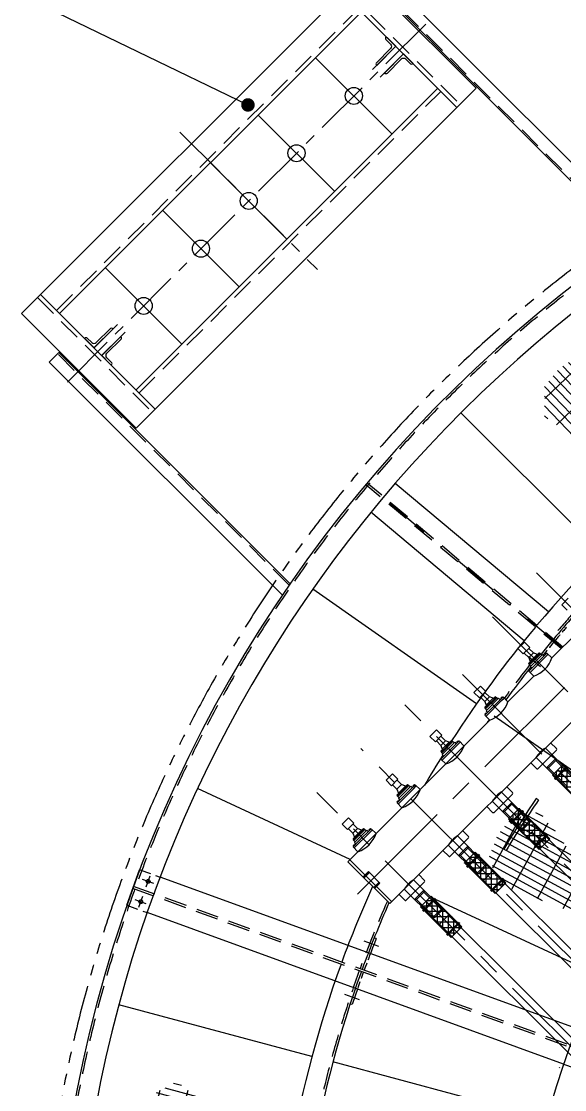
# Model space of a CAD drawing. Extents: x 0 to 39171, y 29931 to 57651.
# Drawn here: x 6319 to 8330, y 45501 to 49458 of the extents above; entities that cross this region are included whole.
import ezdxf

# ---------------------------------------------------------------- set-up
doc = ezdxf.new("R2010")
doc.units = 0
doc.header["$LTSCALE"] = 333.3
doc.header["$MEASUREMENT"] = 0
doc.header["$PDSIZE"] = 5
for name, pattern in [('CENTER', [2, 1.25, -0.25, 0.25, -0.25]), ('DASHDOT', [1, 0.5, -0.25, 0, -0.25]), ('HIDDEN', [0.375, 0.25, -0.125]), ('LINEA-LINEETTA', [2, 1.25, -0.25, 0.25, -0.25]), ('NASCOSTA', [0.375, 0.25, -0.125]), ('PHANTOM', [2.5, 1.25, -0.25, 0.25, -0.25, 0.25, -0.25])]:
    doc.linetypes.add(name, pattern=pattern)
doc.layers.get('0').update_dxf_attribs({"linetype": 'CONTINUOUS'})
doc.layers.get('DEFPOINTS').update_dxf_attribs({"linetype": 'CONTINUOUS'})
for name, color, linetype in [('20', 3, 'CONTINUOUS'), ('30', 2, 'CONTINUOUS'), ('50', 6, 'CONTINUOUS'), ('55', 6, 'CONTINUOUS'), ('60', 4, 'CONTINUOUS'), ('70', 7, 'DASHDOT'), ('LINEE025R', 1, 'CONTINUOUS'), ('QUOTE', 1, 'CONTINUOUS')]:
    doc.layers.add(name, color=color, linetype=linetype)

# ---------------------------------------------------------------- blocks, each defined once
blk = doc.blocks.new('*X15')
at = {"color": 0}
for p, q in [((1257.2, 537.5), (1318.7, 537.5)), ((1270.3, 550), (1285.4, 550)), ((1300, 404.2), (1300, 544.5)), ((1244.1, 525), (1343.8, 525)), ((1250, 422), (1250, 530.6)), ((1350, 411.7), (1350, 522.7)), ((1370.6, 525), (1402.2, 525)), ((1400, 418), (1400, 527)), ((1232.3, 500), (1430.1, 500)), ((1234.8, 512.5), (1416.2, 512.5)), ((1228.9, 475), (1427.5, 475)), ((1229.8, 487.5), (1431.2, 487.5)), ((1230.6, 462.5), (1425.6, 462.5)), ((1232.2, 450), (1430.1, 450)), ((1233.7, 437.5), (1431.5, 437.5)), ((1246.8, 425), (1414.5, 425)), ((1259.9, 412.5), (1359.2, 412.5)), ((1273, 400), (1281.3, 400))]:
    blk.add_line(p, q, dxfattribs=at)
blk = doc.blocks.new('A$C34546F79')
at = {"layer": 'QUOTE'}
h = blk.add_hatch(dxfattribs=at)
h.set_pattern_fill('ANSI37', color=256, scale=160, angle=45, style=0)
h.set_pattern_definition([(90, (-32140.94, -61899.589), (-20, 2e-11), []), (180, (-32140.94, -61899.589), (-2e-11, -20), [])])
h.paths.add_polyline_path([(39.6, 152.7), (0, 113.1), (113.1, 0), (152.7, 39.6)])
at = {"layer": 'QUOTE', "color": 7}
for p, q in [((39.6, 152.7), (0, 113.1)), ((152.7, 39.6), (39.6, 152.7)), ((0, 113.1), (113.1, 0)), ((113.1, 0), (152.7, 39.6))]:
    blk.add_line(p, q, dxfattribs=at)
at = {"layer": 'QUOTE'}
for p, q in [((150.6, 37.5), (37.5, 150.6)), ((2.1, 115.3), (115.3, 2.1))]:
    blk.add_line(p, q, dxfattribs=at)
at = {"layer": 'QUOTE', "color": 7, "const_width": 8}
for points in [[(8.1, 97), (55.7, 144.7)], [(97, 8.1), (144.7, 55.7)]]:
    blk.add_lwpolyline(points, dxfattribs=at)
blk = doc.blocks.new('64F1')
at = {"color": 7, "linetype": 'LINEA-LINEETTA'}
for p, q in [((-28592.1, 41676.8), (-29009.3, 43558.6)), ((-28297.6, 43083.9), (-29239.4, 42875.1)), ((-28154.8, 42880), (-29189.6, 42650.6)), ((-28012, 42676.1), (-29139.8, 42426)), ((-28611.1, 42518.5), (-28621.6, 42565.6)), ((-28611.1, 42518.5), (-28621.6, 42565.6)), ((-28607.3, 42524.5), (-28615.6, 42561.8)), ((-28607.3, 42524.5), (-28615.6, 42561.8)), ((-27869.2, 42472.1), (-29090, 42201.5)), ((-28561.3, 42293.9), (-28571.8, 42341.1)), ((-28561.3, 42293.9), (-28571.8, 42341.1)), ((-28557.5, 42299.9), (-28565.8, 42337.3)), ((-28557.5, 42299.9), (-28565.8, 42337.3)), ((-27726.4, 42268.2), (-29040.3, 41976.9)), ((-28511.6, 42069.4), (-28522, 42116.5)), ((-28511.6, 42069.4), (-28522, 42116.5)), ((-28507.8, 42075.4), (-28516.1, 42112.7)), ((-28507.8, 42075.4), (-28516.1, 42112.7)), ((-27583.6, 42064.3), (-28990.5, 41752.4)), ((-28461.8, 41844.8), (-28472.2, 41892)), ((-28461.8, 41844.8), (-28472.2, 41892)), ((-28458, 41850.8), (-28466.3, 41888.2)), ((-28458, 41850.8), (-28466.3, 41888.2))]:
    blk.add_line(p, q, dxfattribs=at)
at = {"color": 7}
for p, q in [((-28813.1, 43179.6), (-28498.1, 41759.1)), ((-28972.3, 42885.7), (-28943.1, 42753.9)), ((-28922.5, 42661.1), (-28893.3, 42529.3)), ((-28680.4, 42581), (-28650.9, 42587.5)), ((-28680.4, 42581), (-28650.9, 42587.5)), ((-28528.8, 42586.2), (-28674.5, 42553.9)), ((-28646.3, 42584.6), (-28625.5, 42490.9)), ((-28646.3, 42584.6), (-28625.5, 42490.9)), ((-28522.9, 42582.4), (-28615.6, 42561.8)), ((-28518.4, 42539.1), (-28664.1, 42506.7)), ((-28621.6, 42565.6), (-28615.6, 42561.8)), ((-28621.6, 42565.6), (-28615.6, 42561.8)), ((-28514.6, 42545), (-28607.3, 42524.5)), ((-28607.3, 42524.5), (-28611.1, 42518.5)), ((-28607.3, 42524.5), (-28611.1, 42518.5)), ((-28657.9, 42479.7), (-28628.5, 42486.2)), ((-28657.9, 42479.7), (-28628.5, 42486.2)), ((-28444.9, 42369.1), (-27897.4, 42490.4)), ((-28872.8, 42436.6), (-28843.5, 42304.8)), ((-28434.4, 42322.2), (-27887, 42443.6)), ((-28630.6, 42356.5), (-28601.2, 42363)), ((-28630.6, 42356.5), (-28601.2, 42363)), ((-28479.1, 42361.7), (-28624.8, 42329.4)), ((-28596.5, 42360), (-28575.7, 42266.4)), ((-28596.5, 42360), (-28575.7, 42266.4)), ((-28571.8, 42341.1), (-28565.8, 42337.3)), ((-28571.8, 42341.1), (-28565.8, 42337.3)), ((-28473.1, 42357.9), (-28565.8, 42337.3)), ((-28479.1, 42361.7), (-28473.1, 42357.9)), ((-28468.6, 42314.5), (-28479.1, 42361.7)), ((-28464.8, 42320.5), (-28473.1, 42357.9)), ((-28444.9, 42369.1), (-28434.4, 42322.2)), ((-28823, 42212), (-28843.5, 42304.8)), ((-28468.6, 42314.5), (-28614.3, 42282.2)), ((-28557.5, 42299.9), (-28561.3, 42293.9)), ((-28557.5, 42299.9), (-28561.3, 42293.9)), ((-28464.8, 42320.5), (-28557.5, 42299.9)), ((-28464.8, 42320.5), (-28468.6, 42314.5)), ((-28608.1, 42255.2), (-28578.7, 42261.7)), ((-28608.1, 42255.2), (-28578.7, 42261.7)), ((-28395.1, 42144.5), (-27754.6, 42286.5)), ((-28384.6, 42097.7), (-27744.3, 42239.7)), ((-28823, 42212), (-28712, 41711.7)), ((-28395.1, 42144.5), (-28384.6, 42097.7)), ((-28580.8, 42131.9), (-28551.4, 42138.4)), ((-28580.8, 42131.9), (-28551.4, 42138.4)), ((-28429.3, 42137.1), (-28575, 42104.8)), ((-28546.7, 42135.5), (-28525.9, 42041.8)), ((-28546.7, 42135.5), (-28525.9, 42041.8)), ((-28522, 42116.5), (-28516.1, 42112.7)), ((-28522, 42116.5), (-28516.1, 42112.7)), ((-28423.3, 42133.3), (-28516.1, 42112.7)), ((-28429.3, 42137.1), (-28423.3, 42133.3)), ((-28418.8, 42090), (-28429.3, 42137.1)), ((-28415, 42095.9), (-28423.3, 42133.3)), ((-28418.8, 42090), (-28564.5, 42057.7)), ((-28507.8, 42075.4), (-28511.6, 42069.4)), ((-28507.8, 42075.4), (-28511.6, 42069.4)), ((-28415, 42095.9), (-28507.8, 42075.4)), ((-28415, 42095.9), (-28418.8, 42090)), ((-28345.4, 41920), (-27611.9, 42082.6)), ((-28558.3, 42030.6), (-28528.9, 42037.1)), ((-28558.3, 42030.6), (-28528.9, 42037.1)), ((-28334.8, 41873.1), (-27601.5, 42035.7)), ((-28531, 41907.4), (-28501.6, 41913.9)), ((-28531, 41907.4), (-28501.6, 41913.9)), ((-28379.5, 41912.6), (-28525.2, 41880.3)), ((-28496.9, 41910.9), (-28476.2, 41817.3)), ((-28496.9, 41910.9), (-28476.2, 41817.3)), ((-28373.5, 41908.8), (-28466.3, 41888.2)), ((-28379.5, 41912.6), (-28373.5, 41908.8)), ((-28369, 41865.4), (-28379.5, 41912.6)), ((-28365.2, 41871.4), (-28373.5, 41908.8)), ((-28345.4, 41920), (-28334.8, 41873.1)), ((-28369, 41865.4), (-28514.7, 41833.1)), ((-28472.2, 41892), (-28466.3, 41888.2)), ((-28472.2, 41892), (-28466.3, 41888.2)), ((-28365.2, 41871.4), (-28458, 41850.8)), ((-28365.2, 41871.4), (-28369, 41865.4)), ((-28723.4, 41762.9), (-28744, 41855.7)), ((-28458, 41850.8), (-28461.8, 41844.8)), ((-28458, 41850.8), (-28461.8, 41844.8)), ((-28508.6, 41806.1), (-28479.1, 41812.6)), ((-28508.6, 41806.1), (-28479.1, 41812.6)), ((-28714.2, 41721.4), (-28500.3, 41768.9)), ((-28712, 41711.7), (-28498.1, 41759.1))]:
    blk.add_line(p, q, dxfattribs=at)
at = {"color": 7, "linetype": 'Continuous'}
for p, q in [((-29097.2, 42924), (-29089.9, 42890.9)), ((-29089.9, 42890.9), (-29062.3, 42897)), ((-28969, 42739.3), (-28970.2, 42744.8)), ((-28969.1, 42746), (-28969.9, 42745.8)), ((-28968.7, 42744.2), (-28969.5, 42744)), ((-28969.1, 42746), (-28967.8, 42746.3)), ((-28968.7, 42744.2), (-28967.4, 42744.5)), ((-28967.9, 42740.5), (-28968.7, 42740.4)), ((-28967.5, 42738.7), (-28968.3, 42738.5)), ((-28968.2, 42748.3), (-28943.4, 42753.8)), ((-28954.3, 42685.7), (-28968.2, 42748.3)), ((-28967.9, 42740.5), (-28966.5, 42740.8)), ((-28967.8, 42746.3), (-28966.1, 42739)), ((-28967.5, 42738.7), (-28966.1, 42739)), ((-28959.5, 42736.6), (-28962.3, 42749.6)), ((-28941.8, 42656.9), (-28959.5, 42736.6)), ((-29047.4, 42699.5), (-29019.8, 42705.6)), ((-29047.4, 42699.5), (-29040.1, 42666.3)), ((-29012.5, 42672.5), (-29019.8, 42705.6)), ((-29018.8, 42700.9), (-28995.9, 42706)), ((-28983.6, 42714.9), (-28995.9, 42706)), ((-28990.7, 42682.2), (-28995.9, 42706)), ((-28982.8, 42717.8), (-28984, 42723.3)), ((-28982.8, 42724.5), (-28983.7, 42724.4)), ((-28979.5, 42715.8), (-28983.6, 42714.9)), ((-28975.7, 42679.3), (-28983.6, 42714.9)), ((-28982.4, 42722.7), (-28983.3, 42722.5)), ((-28982.8, 42724.5), (-28981.5, 42724.8)), ((-28982.4, 42722.7), (-28981.1, 42723)), ((-28981.6, 42719.1), (-28982.4, 42718.9)), ((-28981.2, 42717.2), (-28982, 42717.1)), ((-28981.9, 42726.3), (-28972, 42728.5)), ((-28969.3, 42669.7), (-28981.9, 42726.3)), ((-28981.6, 42719.1), (-28980.3, 42719.4)), ((-28981.5, 42724.8), (-28979.9, 42717.5)), ((-28981.2, 42717.2), (-28979.9, 42717.5)), ((-28965.8, 42670.5), (-28978.4, 42727.1)), ((-28972.8, 42732), (-28965, 42733.7)), ((-28958.7, 42668.4), (-28972.8, 42732)), ((-29040.1, 42666.3), (-29012.5, 42672.5)), ((-29013.5, 42677.2), (-28990.7, 42682.2)), ((-28990.7, 42682.2), (-28975.7, 42679.3)), ((-28971.6, 42680.2), (-28975.7, 42679.3)), ((-28973.7, 42677), (-28972.5, 42671.5)), ((-28972.6, 42678.2), (-28973.4, 42678)), ((-28972.2, 42676.4), (-28973, 42676.2)), ((-28972.6, 42678.2), (-28971.3, 42678.5)), ((-28972.2, 42676.4), (-28970.8, 42676.7)), ((-28971.4, 42672.7), (-28972.2, 42672.5)), ((-28970.9, 42670.9), (-28971.8, 42670.7)), ((-28971.4, 42672.7), (-28970, 42673)), ((-28969.6, 42671.2), (-28971.3, 42678.5)), ((-28970.9, 42670.9), (-28969.6, 42671.2)), ((-28969.3, 42669.7), (-28959.4, 42671.9)), ((-28958.7, 42668.4), (-28950.9, 42670.2)), ((-28947.6, 42655.6), (-28954.3, 42685.7)), ((-28952.2, 42663.3), (-28951, 42657.9)), ((-28951, 42664.5), (-28951.8, 42664.4)), ((-28950.6, 42662.7), (-28951.4, 42662.5)), ((-28951, 42664.5), (-28949.7, 42664.8)), ((-28950.6, 42662.7), (-28949.3, 42663)), ((-28949.8, 42659.1), (-28950.6, 42658.9)), ((-28949.4, 42657.2), (-28950.2, 42657.1)), ((-28949.8, 42659.1), (-28948.5, 42659.4)), ((-28948.1, 42657.5), (-28949.7, 42664.8)), ((-28949.4, 42657.2), (-28948.1, 42657.5)), ((-28947.6, 42655.6), (-28922.5, 42661.1)), ((-28933, 42493.3), (-28934.2, 42498.8)), ((-28933.1, 42500), (-28933.9, 42499.8)), ((-28932.7, 42498.2), (-28933.5, 42498)), ((-28933.1, 42500), (-28931.7, 42500.3)), ((-28932.7, 42498.2), (-28931.3, 42498.5)), ((-28932.1, 42501.8), (-28922.2, 42504)), ((-28919.5, 42445.1), (-28932.1, 42501.8)), ((-28931.7, 42500.3), (-28930.1, 42493)), ((-28916.1, 42445.9), (-28928.6, 42502.6)), ((-28923, 42507.4), (-28915.2, 42509.1)), ((-28908.9, 42443.9), (-28923, 42507.4)), ((-28919.2, 42514.8), (-28920.5, 42520.3)), ((-28919.3, 42521.5), (-28920.1, 42521.3)), ((-28918.9, 42519.7), (-28919.7, 42519.5)), ((-28919.3, 42521.5), (-28918, 42521.8)), ((-28918.9, 42519.7), (-28917.6, 42519.9)), ((-28918.1, 42516), (-28918.9, 42515.8)), ((-28917.7, 42514.2), (-28918.5, 42514)), ((-28918.4, 42523.8), (-28893.6, 42529.3)), ((-28904.5, 42461.1), (-28918.4, 42523.8)), ((-28918.1, 42516), (-28916.8, 42516.3)), ((-28918, 42521.8), (-28916.4, 42514.5)), ((-28917.7, 42514.2), (-28916.4, 42514.5)), ((-28909.7, 42512.1), (-28912.6, 42525.1)), ((-28892, 42432.3), (-28909.7, 42512.1)), ((-28997.7, 42474.9), (-28970, 42481)), ((-28997.7, 42474.9), (-28990.3, 42441.8)), ((-28962.7, 42447.9), (-28970, 42481)), ((-28969, 42476.3), (-28946.1, 42481.4)), ((-28963.7, 42452.6), (-28940.9, 42457.7)), ((-28933.8, 42490.4), (-28946.1, 42481.4)), ((-28940.9, 42457.7), (-28946.1, 42481.4)), ((-28940.9, 42457.7), (-28925.9, 42454.8)), ((-28929.7, 42491.3), (-28933.8, 42490.4)), ((-28925.9, 42454.8), (-28933.8, 42490.4)), ((-28931.8, 42494.5), (-28932.7, 42494.3)), ((-28931.4, 42492.7), (-28932.3, 42492.5)), ((-28931.8, 42494.5), (-28930.5, 42494.8)), ((-28931.4, 42492.7), (-28930.1, 42493)), ((-28897.9, 42431), (-28904.5, 42461.1)), ((-28990.3, 42441.8), (-28962.7, 42447.9)), ((-28921.9, 42455.7), (-28925.9, 42454.8)), ((-28924, 42452.4), (-28922.7, 42447)), ((-28922.8, 42453.7), (-28923.6, 42453.5)), ((-28922.4, 42451.8), (-28923.2, 42451.6)), ((-28922.8, 42453.7), (-28921.5, 42453.9)), ((-28922.4, 42451.8), (-28921.1, 42452.1)), ((-28921.6, 42448.2), (-28922.4, 42448)), ((-28921.2, 42446.3), (-28922, 42446.2)), ((-28921.6, 42448.2), (-28920.3, 42448.5)), ((-28919.9, 42446.6), (-28921.5, 42453.9)), ((-28921.2, 42446.3), (-28919.9, 42446.6)), ((-28919.5, 42445.1), (-28909.6, 42447.3)), ((-28908.9, 42443.9), (-28901.1, 42445.6)), ((-28902.4, 42438.8), (-28901.2, 42433.3)), ((-28901.2, 42440), (-28902.1, 42439.8)), ((-28900.8, 42438.2), (-28901.6, 42438)), ((-28901.2, 42440), (-28899.9, 42440.3)), ((-28900.8, 42438.2), (-28899.5, 42438.5)), ((-28900, 42434.5), (-28900.8, 42434.3)), ((-28899.6, 42432.7), (-28900.4, 42432.5)), ((-28900, 42434.5), (-28898.7, 42434.8)), ((-28898.3, 42433), (-28899.9, 42440.3)), ((-28899.6, 42432.7), (-28898.3, 42433)), ((-28897.9, 42431), (-28872.8, 42436.6)), ((-28868.6, 42299.2), (-28843.8, 42304.7)), ((-28868.6, 42299.2), (-28843.8, 42304.7)), ((-28854.8, 42236.6), (-28868.6, 42299.2)), ((-28854.8, 42236.6), (-28868.6, 42299.2)), ((-28859.9, 42287.6), (-28862.8, 42300.5)), ((-28859.9, 42287.6), (-28862.8, 42300.5)), ((-28884, 42265.8), (-28896.4, 42256.9)), ((-28884, 42265.8), (-28896.4, 42256.9)), ((-28883.2, 42268.8), (-28884.4, 42274.2)), ((-28883.2, 42268.8), (-28884.4, 42274.2)), ((-28883.3, 42275.4), (-28884.1, 42275.3)), ((-28883.3, 42275.4), (-28884.1, 42275.3)), ((-28880, 42266.7), (-28884, 42265.8)), ((-28880, 42266.7), (-28884, 42265.8)), ((-28876.1, 42230.2), (-28884, 42265.8)), ((-28876.1, 42230.2), (-28884, 42265.8)), ((-28882.9, 42273.6), (-28883.7, 42273.4)), ((-28882.9, 42273.6), (-28883.7, 42273.4)), ((-28883.3, 42275.4), (-28882, 42275.7)), ((-28883.3, 42275.4), (-28882, 42275.7)), ((-28882.9, 42273.6), (-28881.6, 42273.9)), ((-28882.9, 42273.6), (-28881.6, 42273.9)), ((-28882.1, 42270), (-28882.9, 42269.8)), ((-28882.1, 42270), (-28882.9, 42269.8)), ((-28881.7, 42268.1), (-28882.5, 42268)), ((-28881.7, 42268.1), (-28882.5, 42268)), ((-28882.3, 42277.2), (-28872.4, 42279.4)), ((-28882.3, 42277.2), (-28872.4, 42279.4)), ((-28869.7, 42220.6), (-28882.3, 42277.2)), ((-28869.7, 42220.6), (-28882.3, 42277.2)), ((-28882.1, 42270), (-28880.7, 42270.3)), ((-28882.1, 42270), (-28880.7, 42270.3)), ((-28882, 42275.7), (-28880.3, 42268.4)), ((-28882, 42275.7), (-28880.3, 42268.4)), ((-28881.7, 42268.1), (-28880.3, 42268.4)), ((-28881.7, 42268.1), (-28880.3, 42268.4)), ((-28866.3, 42221.4), (-28878.8, 42278)), ((-28866.3, 42221.4), (-28878.8, 42278)), ((-28873.2, 42282.9), (-28865.4, 42284.6)), ((-28873.2, 42282.9), (-28865.4, 42284.6)), ((-28859.1, 42219.3), (-28873.2, 42282.9)), ((-28859.1, 42219.3), (-28873.2, 42282.9)), ((-28869.5, 42290.2), (-28870.7, 42295.7)), ((-28869.5, 42290.2), (-28870.7, 42295.7)), ((-28869.5, 42296.9), (-28870.3, 42296.8)), ((-28869.5, 42296.9), (-28870.3, 42296.8)), ((-28869.1, 42295.1), (-28869.9, 42294.9)), ((-28869.1, 42295.1), (-28869.9, 42294.9)), ((-28869.5, 42296.9), (-28868.2, 42297.2)), ((-28869.5, 42296.9), (-28868.2, 42297.2)), ((-28869.1, 42295.1), (-28867.8, 42295.4)), ((-28869.1, 42295.1), (-28867.8, 42295.4)), ((-28868.3, 42291.5), (-28869.1, 42291.3)), ((-28868.3, 42291.5), (-28869.1, 42291.3)), ((-28867.9, 42289.6), (-28868.7, 42289.4)), ((-28867.9, 42289.6), (-28868.7, 42289.4)), ((-28868.3, 42291.5), (-28867, 42291.7)), ((-28868.3, 42291.5), (-28867, 42291.7)), ((-28868.2, 42297.2), (-28866.6, 42289.9)), ((-28868.2, 42297.2), (-28866.6, 42289.9)), ((-28867.9, 42289.6), (-28866.6, 42289.9)), ((-28867.9, 42289.6), (-28866.6, 42289.9)), ((-28842.2, 42207.8), (-28859.9, 42287.6)), ((-28842.2, 42207.8), (-28859.9, 42287.6)), ((-28947.9, 42250.4), (-28920.3, 42256.5)), ((-28947.9, 42250.4), (-28920.3, 42256.5)), ((-28947.9, 42250.4), (-28940.5, 42217.2)), ((-28947.9, 42250.4), (-28940.5, 42217.2)), ((-28940.5, 42217.2), (-28912.9, 42223.4)), ((-28940.5, 42217.2), (-28912.9, 42223.4)), ((-28912.9, 42223.4), (-28920.3, 42256.5)), ((-28912.9, 42223.4), (-28920.3, 42256.5)), ((-28919.2, 42251.8), (-28896.4, 42256.9)), ((-28919.2, 42251.8), (-28896.4, 42256.9)), ((-28913.9, 42228.1), (-28891.1, 42233.1)), ((-28913.9, 42228.1), (-28891.1, 42233.1)), ((-28891.1, 42233.1), (-28896.4, 42256.9)), ((-28891.1, 42233.1), (-28896.4, 42256.9)), ((-28891.1, 42233.1), (-28876.1, 42230.2)), ((-28891.1, 42233.1), (-28876.1, 42230.2)), ((-28872.1, 42231.1), (-28876.1, 42230.2)), ((-28872.1, 42231.1), (-28876.1, 42230.2)), ((-28874.2, 42227.9), (-28873, 42222.4)), ((-28874.2, 42227.9), (-28873, 42222.4)), ((-28873, 42229.1), (-28873.8, 42228.9)), ((-28873, 42229.1), (-28873.8, 42228.9)), ((-28872.6, 42227.3), (-28873.4, 42227.1)), ((-28872.6, 42227.3), (-28873.4, 42227.1)), ((-28873, 42229.1), (-28871.7, 42229.4)), ((-28873, 42229.1), (-28871.7, 42229.4)), ((-28872.6, 42227.3), (-28871.3, 42227.6)), ((-28872.6, 42227.3), (-28871.3, 42227.6)), ((-28871.8, 42223.6), (-28872.6, 42223.4)), ((-28871.8, 42223.6), (-28872.6, 42223.4)), ((-28871.4, 42221.8), (-28872.2, 42221.6)), ((-28871.4, 42221.8), (-28872.2, 42221.6)), ((-28871.8, 42223.6), (-28870.5, 42223.9)), ((-28871.8, 42223.6), (-28870.5, 42223.9)), ((-28870.1, 42222.1), (-28871.7, 42229.4)), ((-28870.1, 42222.1), (-28871.7, 42229.4)), ((-28871.4, 42221.8), (-28870.1, 42222.1)), ((-28871.4, 42221.8), (-28870.1, 42222.1)), ((-28869.7, 42220.6), (-28859.9, 42222.8)), ((-28869.7, 42220.6), (-28859.9, 42222.8)), ((-28859.1, 42219.3), (-28851.3, 42221.1)), ((-28859.1, 42219.3), (-28851.3, 42221.1)), ((-28848.1, 42206.5), (-28854.8, 42236.6)), ((-28848.1, 42206.5), (-28854.8, 42236.6)), ((-28852.6, 42214.2), (-28851.4, 42208.8)), ((-28852.6, 42214.2), (-28851.4, 42208.8)), ((-28851.5, 42215.5), (-28852.3, 42215.3)), ((-28851.5, 42215.5), (-28852.3, 42215.3)), ((-28851, 42213.6), (-28851.9, 42213.4)), ((-28851, 42213.6), (-28851.9, 42213.4)), ((-28851.5, 42215.5), (-28850.1, 42215.7)), ((-28851.5, 42215.5), (-28850.1, 42215.7)), ((-28850.2, 42210), (-28851.1, 42209.8)), ((-28850.2, 42210), (-28851.1, 42209.8)), ((-28851, 42213.6), (-28849.7, 42213.9)), ((-28851, 42213.6), (-28849.7, 42213.9)), ((-28849.8, 42208.1), (-28850.7, 42208)), ((-28849.8, 42208.1), (-28850.7, 42208)), ((-28850.2, 42210), (-28848.9, 42210.3)), ((-28850.2, 42210), (-28848.9, 42210.3)), ((-28848.5, 42208.4), (-28850.1, 42215.7)), ((-28848.5, 42208.4), (-28850.1, 42215.7)), ((-28849.8, 42208.1), (-28848.5, 42208.4)), ((-28849.8, 42208.1), (-28848.5, 42208.4)), ((-28848.1, 42206.5), (-28823, 42212)), ((-28848.1, 42206.5), (-28823, 42212)), ((-28819.7, 42065.7), (-28820.9, 42071.2)), ((-28819.7, 42072.4), (-28820.6, 42072.2)), ((-28819.3, 42070.6), (-28820.1, 42070.4)), ((-28819.7, 42072.4), (-28818.4, 42072.7)), ((-28819.3, 42070.6), (-28818, 42070.8)), ((-28818.5, 42066.9), (-28819.3, 42066.7)), ((-28818.9, 42074.7), (-28794, 42080.2)), ((-28805, 42012), (-28818.9, 42074.7)), ((-28818.1, 42065.1), (-28818.9, 42064.9)), ((-28818.5, 42066.9), (-28817.2, 42067.2)), ((-28818.4, 42072.7), (-28816.8, 42065.4)), ((-28818.1, 42065.1), (-28816.8, 42065.4)), ((-28810.1, 42063), (-28813, 42076)), ((-28792.4, 41983.2), (-28810.1, 42063)), ((-28898.1, 42025.8), (-28870.5, 42031.9)), ((-28898.1, 42025.8), (-28890.8, 41992.7)), ((-28863.1, 41998.8), (-28870.5, 42031.9)), ((-28869.4, 42027.2), (-28846.6, 42032.3)), ((-28834.2, 42041.3), (-28846.6, 42032.3)), ((-28841.3, 42008.6), (-28846.6, 42032.3)), ((-28833.4, 42044.2), (-28834.7, 42049.7)), ((-28833.5, 42050.9), (-28834.3, 42050.7)), ((-28830.2, 42042.2), (-28834.2, 42041.3)), ((-28826.3, 42005.7), (-28834.2, 42041.3)), ((-28833.1, 42049.1), (-28833.9, 42048.9)), ((-28833.5, 42050.9), (-28832.2, 42051.2)), ((-28833.1, 42049.1), (-28831.8, 42049.4)), ((-28832.3, 42045.4), (-28833.1, 42045.2)), ((-28831.9, 42043.6), (-28832.7, 42043.4)), ((-28832.5, 42052.7), (-28822.6, 42054.9)), ((-28820, 41996), (-28832.5, 42052.7)), ((-28832.3, 42045.4), (-28831, 42045.7)), ((-28832.2, 42051.2), (-28830.6, 42043.9)), ((-28831.9, 42043.6), (-28830.6, 42043.9)), ((-28816.5, 41996.8), (-28829.1, 42053.5)), ((-28823.4, 42058.3), (-28815.6, 42060)), ((-28809.3, 41994.8), (-28823.4, 42058.3)), ((-28890.8, 41992.7), (-28863.1, 41998.8)), ((-28864.2, 42003.5), (-28841.3, 42008.6)), ((-28841.3, 42008.6), (-28826.3, 42005.7)), ((-28822.3, 42006.6), (-28826.3, 42005.7)), ((-28824.4, 42003.3), (-28823.2, 41997.9)), ((-28823.2, 42004.6), (-28824, 42004.4)), ((-28822.8, 42002.7), (-28823.6, 42002.6)), ((-28823.2, 42004.6), (-28821.9, 42004.9)), ((-28822.8, 42002.7), (-28821.5, 42003)), ((-28822, 41999.1), (-28822.8, 41998.9)), ((-28821.6, 41997.3), (-28822.4, 41997.1)), ((-28822, 41999.1), (-28820.7, 41999.4)), ((-28820.3, 41997.5), (-28821.9, 42004.9)), ((-28821.6, 41997.3), (-28820.3, 41997.5)), ((-28820, 41996), (-28810.1, 41998.2)), ((-28809.3, 41994.8), (-28801.5, 41996.5)), ((-28798.3, 41981.9), (-28805, 42012)), ((-28802.8, 41989.7), (-28801.6, 41984.2)), ((-28801.7, 41990.9), (-28802.5, 41990.7)), ((-28801.3, 41989.1), (-28802.1, 41988.9)), ((-28801.7, 41990.9), (-28800.4, 41991.2)), ((-28801.3, 41989.1), (-28799.9, 41989.4)), ((-28800.5, 41985.4), (-28801.3, 41985.2)), ((-28800.1, 41983.6), (-28800.9, 41983.4)), ((-28800.5, 41985.4), (-28799.1, 41985.7)), ((-28798.7, 41983.9), (-28800.4, 41991.2)), ((-28800.1, 41983.6), (-28798.7, 41983.9)), ((-28798.3, 41981.9), (-28773.2, 41987.5)), ((-28783.7, 41819.7), (-28784.9, 41825.1)), ((-28783.7, 41819.7), (-28784.9, 41825.1)), ((-28783.7, 41826.4), (-28784.5, 41826.2)), ((-28783.7, 41826.4), (-28784.5, 41826.2)), ((-28783.3, 41824.5), (-28784.1, 41824.3)), ((-28783.3, 41824.5), (-28784.1, 41824.3)), ((-28783.7, 41826.4), (-28782.4, 41826.6)), ((-28783.7, 41826.4), (-28782.4, 41826.6)), ((-28783.3, 41824.5), (-28782, 41824.8)), ((-28783.3, 41824.5), (-28782, 41824.8)), ((-28782.7, 41828.1), (-28772.9, 41830.3)), ((-28782.7, 41828.1), (-28772.9, 41830.3)), ((-28770.2, 41771.5), (-28782.7, 41828.1)), ((-28770.2, 41771.5), (-28782.7, 41828.1)), ((-28782.4, 41826.6), (-28780.8, 41819.3)), ((-28782.4, 41826.6), (-28780.8, 41819.3)), ((-28766.7, 41772.3), (-28779.3, 41828.9)), ((-28766.7, 41772.3), (-28779.3, 41828.9)), ((-28773.6, 41833.8), (-28765.8, 41835.5)), ((-28773.6, 41833.8), (-28765.8, 41835.5)), ((-28759.5, 41770.2), (-28773.6, 41833.8)), ((-28759.5, 41770.2), (-28773.6, 41833.8)), ((-28769.9, 41841.1), (-28771.1, 41846.6)), ((-28769.9, 41841.1), (-28771.1, 41846.6)), ((-28770, 41847.8), (-28770.8, 41847.7)), ((-28770, 41847.8), (-28770.8, 41847.7)), ((-28769.5, 41846), (-28770.4, 41845.8)), ((-28769.5, 41846), (-28770.4, 41845.8)), ((-28770, 41847.8), (-28768.6, 41848.1)), ((-28770, 41847.8), (-28768.6, 41848.1)), ((-28768.7, 41842.4), (-28769.6, 41842.2)), ((-28768.7, 41842.4), (-28769.6, 41842.2)), ((-28769.5, 41846), (-28768.2, 41846.3)), ((-28769.5, 41846), (-28768.2, 41846.3)), ((-28768.3, 41840.5), (-28769.2, 41840.3)), ((-28768.3, 41840.5), (-28769.2, 41840.3)), ((-28769.1, 41850.1), (-28744.3, 41855.6)), ((-28769.1, 41850.1), (-28744.3, 41855.6)), ((-28755.2, 41787.5), (-28769.1, 41850.1)), ((-28755.2, 41787.5), (-28769.1, 41850.1)), ((-28768.7, 41842.4), (-28767.4, 41842.6)), ((-28768.7, 41842.4), (-28767.4, 41842.6)), ((-28768.6, 41848.1), (-28767, 41840.8)), ((-28768.6, 41848.1), (-28767, 41840.8)), ((-28768.3, 41840.5), (-28767, 41840.8)), ((-28768.3, 41840.5), (-28767, 41840.8)), ((-28760.3, 41838.5), (-28763.2, 41851.4)), ((-28760.3, 41838.5), (-28763.2, 41851.4)), ((-28742.7, 41758.7), (-28760.3, 41838.5)), ((-28742.7, 41758.7), (-28760.3, 41838.5)), ((-28848.3, 41801.3), (-28820.7, 41807.4)), ((-28848.3, 41801.3), (-28820.7, 41807.4)), ((-28848.3, 41801.3), (-28841, 41768.1)), ((-28848.3, 41801.3), (-28841, 41768.1)), ((-28813.3, 41774.3), (-28820.7, 41807.4)), ((-28813.3, 41774.3), (-28820.7, 41807.4)), ((-28819.6, 41802.7), (-28796.8, 41807.8)), ((-28819.6, 41802.7), (-28796.8, 41807.8)), ((-28784.4, 41816.7), (-28796.8, 41807.8)), ((-28784.4, 41816.7), (-28796.8, 41807.8)), ((-28791.5, 41784), (-28796.8, 41807.8)), ((-28791.5, 41784), (-28796.8, 41807.8)), ((-28780.4, 41817.6), (-28784.4, 41816.7)), ((-28780.4, 41817.6), (-28784.4, 41816.7)), ((-28776.5, 41781.1), (-28784.4, 41816.7)), ((-28776.5, 41781.1), (-28784.4, 41816.7)), ((-28782.5, 41820.9), (-28783.3, 41820.7)), ((-28782.5, 41820.9), (-28783.3, 41820.7)), ((-28782.1, 41819), (-28782.9, 41818.9)), ((-28782.1, 41819), (-28782.9, 41818.9)), ((-28782.5, 41820.9), (-28781.2, 41821.2)), ((-28782.5, 41820.9), (-28781.2, 41821.2)), ((-28782.1, 41819), (-28780.8, 41819.3)), ((-28782.1, 41819), (-28780.8, 41819.3)), ((-28748.5, 41757.4), (-28755.2, 41787.5)), ((-28748.5, 41757.4), (-28755.2, 41787.5)), ((-28841, 41768.1), (-28813.3, 41774.3)), ((-28841, 41768.1), (-28813.3, 41774.3)), ((-28814.4, 41779), (-28791.5, 41784)), ((-28814.4, 41779), (-28791.5, 41784)), ((-28791.5, 41784), (-28776.5, 41781.1)), ((-28791.5, 41784), (-28776.5, 41781.1)), ((-28772.5, 41782), (-28776.5, 41781.1)), ((-28772.5, 41782), (-28776.5, 41781.1)), ((-28774.6, 41778.8), (-28773.4, 41773.3)), ((-28774.6, 41778.8), (-28773.4, 41773.3)), ((-28773.4, 41780), (-28774.3, 41779.8)), ((-28773.4, 41780), (-28774.3, 41779.8)), ((-28773, 41778.2), (-28773.9, 41778)), ((-28773, 41778.2), (-28773.9, 41778)), ((-28773.4, 41780), (-28772.1, 41780.3)), ((-28773.4, 41780), (-28772.1, 41780.3)), ((-28773, 41778.2), (-28771.7, 41778.5)), ((-28773, 41778.2), (-28771.7, 41778.5)), ((-28772.2, 41774.5), (-28773, 41774.3)), ((-28772.2, 41774.5), (-28773, 41774.3)), ((-28771.8, 41772.7), (-28772.6, 41772.5)), ((-28771.8, 41772.7), (-28772.6, 41772.5)), ((-28772.2, 41774.5), (-28770.9, 41774.8)), ((-28772.2, 41774.5), (-28770.9, 41774.8)), ((-28770.5, 41773), (-28772.1, 41780.3)), ((-28770.5, 41773), (-28772.1, 41780.3)), ((-28771.8, 41772.7), (-28770.5, 41773)), ((-28771.8, 41772.7), (-28770.5, 41773)), ((-28770.2, 41771.5), (-28760.3, 41773.7)), ((-28770.2, 41771.5), (-28760.3, 41773.7)), ((-28759.5, 41770.2), (-28751.8, 41772)), ((-28759.5, 41770.2), (-28751.8, 41772)), ((-28753.1, 41765.1), (-28751.8, 41759.7)), ((-28753.1, 41765.1), (-28751.8, 41759.7)), ((-28751.9, 41766.4), (-28752.7, 41766.2)), ((-28751.9, 41766.4), (-28752.7, 41766.2)), ((-28751.5, 41764.5), (-28752.3, 41764.3)), ((-28751.5, 41764.5), (-28752.3, 41764.3)), ((-28751.9, 41766.4), (-28750.6, 41766.6)), ((-28751.9, 41766.4), (-28750.6, 41766.6)), ((-28751.5, 41764.5), (-28750.2, 41764.8)), ((-28751.5, 41764.5), (-28750.2, 41764.8)), ((-28750.7, 41760.9), (-28751.5, 41760.7)), ((-28750.7, 41760.9), (-28751.5, 41760.7)), ((-28750.3, 41759), (-28751.1, 41758.9)), ((-28750.3, 41759), (-28751.1, 41758.9)), ((-28750.7, 41760.9), (-28749.4, 41761.2)), ((-28750.7, 41760.9), (-28749.4, 41761.2)), ((-28749, 41759.3), (-28750.6, 41766.6)), ((-28749, 41759.3), (-28750.6, 41766.6)), ((-28750.3, 41759), (-28749, 41759.3)), ((-28750.3, 41759), (-28749, 41759.3)), ((-28748.5, 41757.4), (-28723.4, 41762.9)), ((-28748.5, 41757.4), (-28723.4, 41762.9))]:
    blk.add_line(p, q, dxfattribs=at)
at = {"color": 7, "linetype": 'NASCOSTA'}
for p, q in [((-28640.6, 41756.2), (-28581.7, 41769.2)), ((-28634.5, 41728.9), (-28640.6, 41756.2)), ((-28637.1, 41757), (-28631, 41729.6)), ((-28635.6, 41757.3), (-28629.6, 41730)), ((-28586.7, 41768.1), (-28580.6, 41740.8)), ((-28585.2, 41768.5), (-28579.2, 41741.1)), ((-28575.7, 41741.9), (-28581.7, 41769.2))]:
    blk.add_line(p, q, dxfattribs=at)
at = {"color": 7, "linetype": 'Continuous'}
for centre, radius, start, end in [((-28969.2, 42745), 1.06, 130.6173, 254.3827), ((-28966.4, 42742.8), 3.34, 158.4532, 226.5468), ((-28968, 42739.6), 1.06, 130.6173, 254.3827), ((-28983, 42723.6), 1.06, 130.6173, 254.3827), ((-28980.1, 42721.3), 3.34, 158.4532, 226.5468), ((-28981.8, 42718.1), 1.06, 130.6173, 254.3827), ((-28972.7, 42677.2), 1.06, 130.6173, 254.3827), ((-28969.9, 42675), 3.34, 158.4532, 226.5468), ((-28971.5, 42671.7), 1.06, 130.6173, 254.3827), ((-28951.1, 42663.6), 1.06, 130.6173, 254.3827), ((-28948.3, 42661.3), 3.34, 158.4532, 226.5468), ((-28949.9, 42658.1), 1.06, 130.6173, 254.3827), ((-28933.2, 42499), 1.06, 130.6173, 254.3827), ((-28930.4, 42496.8), 3.34, 158.4532, 226.5468), ((-28919.4, 42520.5), 1.06, 130.6173, 254.3827), ((-28916.6, 42518.2), 3.34, 158.4532, 226.5468), ((-28918.2, 42515), 1.06, 130.6173, 254.3827), ((-28932, 42493.5), 1.06, 130.6173, 254.3827), ((-28922.9, 42452.7), 1.06, 130.6173, 254.3827), ((-28920.1, 42450.4), 3.34, 158.4532, 226.5468), ((-28921.7, 42447.2), 1.06, 130.6173, 254.3827), ((-28901.4, 42439), 1.06, 130.6173, 254.3827), ((-28898.5, 42436.8), 3.34, 158.4532, 226.5468), ((-28900.1, 42433.5), 1.06, 130.6173, 254.3827), ((-28883.4, 42274.5), 1.06, 130.6173, 254.3827), ((-28883.4, 42274.5), 1.06, 130.6173, 254.3827), ((-28880.6, 42272.2), 3.34, 158.4532, 226.5468), ((-28880.6, 42272.2), 3.34, 158.4532, 226.5468), ((-28882.2, 42269), 1.06, 130.6173, 254.3827), ((-28882.2, 42269), 1.06, 130.6173, 254.3827), ((-28869.6, 42295.9), 1.06, 130.6173, 254.3827), ((-28869.6, 42295.9), 1.06, 130.6173, 254.3827), ((-28866.8, 42293.7), 3.34, 158.4532, 226.5468), ((-28866.8, 42293.7), 3.34, 158.4532, 226.5468), ((-28868.4, 42290.5), 1.06, 130.6173, 254.3827), ((-28868.4, 42290.5), 1.06, 130.6173, 254.3827), ((-28873.1, 42228.1), 1.06, 130.6173, 254.3827), ((-28873.1, 42228.1), 1.06, 130.6173, 254.3827), ((-28870.3, 42225.9), 3.34, 158.4532, 226.5468), ((-28870.3, 42225.9), 3.34, 158.4532, 226.5468), ((-28871.9, 42222.6), 1.06, 130.6173, 254.3827), ((-28871.9, 42222.6), 1.06, 130.6173, 254.3827), ((-28851.6, 42214.5), 1.06, 130.6173, 254.3827), ((-28851.6, 42214.5), 1.06, 130.6173, 254.3827), ((-28848.8, 42212.2), 3.34, 158.4532, 226.5468), ((-28848.8, 42212.2), 3.34, 158.4532, 226.5468), ((-28850.4, 42209), 1.06, 130.6173, 254.3827), ((-28850.4, 42209), 1.06, 130.6173, 254.3827), ((-28819.9, 42071.4), 1.06, 130.6173, 254.3827), ((-28817, 42069.1), 3.34, 158.4532, 226.5468), ((-28818.6, 42065.9), 1.06, 130.6173, 254.3827), ((-28833.6, 42049.9), 1.06, 130.6173, 254.3827), ((-28830.8, 42047.7), 3.34, 158.4532, 226.5468), ((-28832.4, 42044.4), 1.06, 130.6173, 254.3827), ((-28823.4, 42003.6), 1.06, 130.6173, 254.3827), ((-28820.5, 42001.3), 3.34, 158.4532, 226.5468), ((-28822.1, 41998.1), 1.06, 130.6173, 254.3827), ((-28801.8, 41989.9), 1.06, 130.6173, 254.3827), ((-28799, 41987.7), 3.34, 158.4532, 226.5468), ((-28800.6, 41984.4), 1.06, 130.6173, 254.3827), ((-28783.8, 41825.4), 1.06, 130.6173, 254.3827), ((-28783.8, 41825.4), 1.06, 130.6173, 254.3827), ((-28781, 41823.1), 3.34, 158.4532, 226.5468), ((-28781, 41823.1), 3.34, 158.4532, 226.5468), ((-28770.1, 41846.8), 1.06, 130.6173, 254.3827), ((-28770.1, 41846.8), 1.06, 130.6173, 254.3827), ((-28767.3, 41844.6), 3.34, 158.4532, 226.5468), ((-28767.3, 41844.6), 3.34, 158.4532, 226.5468), ((-28768.9, 41841.4), 1.06, 130.6173, 254.3827), ((-28768.9, 41841.4), 1.06, 130.6173, 254.3827), ((-28782.6, 41819.9), 1.06, 130.6173, 254.3827), ((-28782.6, 41819.9), 1.06, 130.6173, 254.3827), ((-28773.6, 41779), 1.06, 130.6173, 254.3827), ((-28773.6, 41779), 1.06, 130.6173, 254.3827), ((-28770.7, 41776.8), 3.34, 158.4532, 226.5468), ((-28770.7, 41776.8), 3.34, 158.4532, 226.5468), ((-28772.4, 41773.5), 1.06, 130.6173, 254.3827), ((-28772.4, 41773.5), 1.06, 130.6173, 254.3827), ((-28752, 41765.4), 1.06, 130.6173, 254.3827), ((-28752, 41765.4), 1.06, 130.6173, 254.3827), ((-28749.2, 41763.1), 3.34, 158.4532, 226.5468), ((-28749.2, 41763.1), 3.34, 158.4532, 226.5468), ((-28750.8, 41759.9), 1.06, 130.6173, 254.3827), ((-28750.8, 41759.9), 1.06, 130.6173, 254.3827)]:
    blk.add_arc(centre, radius, start, end, dxfattribs=at)
at = {"color": 7}
for centre, radius, start, end in [((-29029.2, 42686.1), 109.6, 346.8043, 38.1957), ((-28650.1, 42583.7), 3.93, 12.5, 102.5), ((-28650.1, 42583.7), 3.93, 12.5, 102.5), ((-28565, 42553.5), 109.5, 179.3085, 205.6915), ((-28565, 42553.5), 109.5, 179.3085, 205.6915), ((-28565, 42553.5), 109.5, 179.3085, 205.6915), ((-28979.4, 42461.6), 109.6, 346.8043, 38.1957), ((-28629.3, 42490.1), 3.93, 282.5, 12.5), ((-28629.3, 42490.1), 3.93, 282.5, 12.5), ((-28600.3, 42359.2), 3.93, 12.5, 102.5), ((-28600.3, 42359.2), 3.93, 12.5, 102.5), ((-28929.6, 42237), 109.6, 346.8043, 38.1957), ((-28929.6, 42237), 109.6, 346.8043, 38.1957), ((-28515.2, 42328.9), 109.5, 179.3085, 205.6915), ((-28515.2, 42328.9), 109.5, 179.3085, 205.6915), ((-28515.2, 42328.9), 109.5, 179.3085, 205.6915), ((-28579.6, 42265.5), 3.93, 282.5, 12.5), ((-28579.6, 42265.5), 3.93, 282.5, 12.5), ((-28465.4, 42104.4), 109.5, 179.3085, 205.6915), ((-28465.4, 42104.4), 109.5, 179.3085, 205.6915), ((-28465.4, 42104.4), 109.5, 179.3085, 205.6915), ((-28550.5, 42134.6), 3.93, 12.5, 102.5), ((-28550.5, 42134.6), 3.93, 12.5, 102.5), ((-28879.8, 42012.5), 109.6, 346.8043, 38.1957), ((-28529.8, 42041), 3.93, 282.5, 12.5), ((-28529.8, 42041), 3.93, 282.5, 12.5), ((-28500.8, 41910.1), 3.93, 12.5, 102.5), ((-28500.8, 41910.1), 3.93, 12.5, 102.5), ((-28415.7, 41879.8), 109.5, 179.3085, 205.6915), ((-28415.7, 41879.8), 109.5, 179.3085, 205.6915), ((-28415.7, 41879.8), 109.5, 179.3085, 205.6915), ((-28830.1, 41787.9), 109.6, 346.8043, 38.1957), ((-28830.1, 41787.9), 109.6, 346.8043, 38.1957), ((-28480, 41816.4), 3.93, 282.5, 12.5), ((-28480, 41816.4), 3.93, 282.5, 12.5)]:
    blk.add_arc(centre, radius, start, end, dxfattribs=at)
at = {"layer": 'LINEE025R', "color": 7}
blk.add_line((-27646.4, 41962.6), (-27648.2, 41962.9), dxfattribs=at)
at = {"layer": 'LINEE025R', "color": 7, "ltscale": 0.4, "xscale": -1, "rotation": 147.50000000009}
for p in [(-28527.5, 42672.4), (-28477.7, 42447.8), (-28427.9, 42223.3), (-28378.1, 41998.8)]:
    blk.add_blockref('A$C34546F79', p, dxfattribs=at)

msp = doc.modelspace()

# ---------------------------------------------------------------- linework, layer by layer
at = {"layer": '20', "lineweight": -2}
for centre in [(7549.57, 49181.78), (7337.44, 48969.65), (7160.66, 48792.87), (6983.88, 48616.09), (6771.75, 48403.96)]:
    msp.add_circle(centre, 31.54, dxfattribs=at)
at = {"layer": '30'}
for p, q in [((7705.36, 49365.86), (7673.54, 49397.68)), ((7705.36, 49365.86), (7618.69, 49279.19)), ((7733.65, 49337.57), (7646.98, 49250.9)), ((7733.65, 49337.57), (7765.47, 49305.75)), ((6588.17, 48248.67), (6674.84, 48335.34)), ((6588.17, 48248.67), (6556.35, 48280.49)), ((6616.46, 48220.39), (6703.13, 48307.06)), ((6616.46, 48220.39), (6648.28, 48188.57))]:
    msp.add_line(p, q, dxfattribs=at)
at = {"layer": '50'}
msp.add_line((6340.08, 49544.63), (7157.72, 49148.44), dxfattribs=at)
at = {"layer": '50', "color": 8, "linetype": 'HIDDEN'}
for p, q in [((8317.24, 47134.53), (7593.49, 47741.82)), ((8322.91, 47140.2), (7598.63, 47747.95)), ((8571.58, 45576.64), (6731.66, 46246.31)), ((8574.32, 45584.15), (6734.4, 46253.83))]:
    msp.add_line(p, q, dxfattribs=at)
at = {"layer": '50', "color": 8}
for p, q in [((8269.66, 47271.04), (7702.72, 47746.76)), ((8179.67, 47163.8), (7612.73, 47639.52)), ((8208.02, 47061.68), (8203.53, 47065.46)), ((6709.09, 46184.29), (6756.97, 46315.85)), ((6757.43, 46315.68), (6756.97, 46315.85)), ((8373.95, 45727.32), (6832.62, 46288.32)), ((6709.55, 46184.12), (6709.09, 46184.29)), ((8326.07, 45595.76), (6784.73, 46156.76)), ((7632.69, 46060.96), (7625.17, 46063.7)), ((7543.76, 45816.64), (7536.24, 45819.38))]:
    msp.add_line(p, q, dxfattribs=at)
at = {"layer": '50', "color": 8, "linetype": 'HIDDEN', "ltscale": 0.5}
for p, q in [((6757.43, 46315.68), (6832.62, 46288.32)), ((6709.55, 46184.12), (6784.73, 46156.76)), ((8326.07, 45595.76), (8401.26, 45568.39))]:
    msp.add_line(p, q, dxfattribs=at)
at = {"layer": '50', "ltscale": 0.8, "const_width": 25}
msp.add_lwpolyline([(7145.22, 49148.44, 1), (7170.22, 49148.44, 1)], format="xyb", close=True, dxfattribs=at)
at = {"layer": '50', "color": 8}
for centre in [(6788.35, 46272.5), (6760.99, 46197.33)]:
    msp.add_circle(centre, 7, dxfattribs=at)
at = {"layer": '50', "color": 8, "linetype": 'PHANTOM', "ltscale": 0.5}
msp.add_arc((11403.3, 44550.23), 5020, 88.51608, 245.57068, dxfattribs=at)
at = {"layer": '50', "color": 4}
msp.add_arc((11403.3, 44550.23), 4970, 87.92445, 245, dxfattribs=at)
at = {"layer": '50', "color": 8, "linetype": 'HIDDEN'}
for radius, start, end in [(4962, 87.9211, 245), (4078, 138.28065, 139.94369), (4078, 141.76174, 143.93879), (4078, 145.29262, 145.5126), (4078, 156.14623, 159.94369), (4078, 160.05631, 179.94369)]:
    msp.add_arc((11403.3, 44550.23), radius, start, end, dxfattribs=at)
at = {"layer": '50', "color": 8}
for radius, start, end in [(4890, 105.33797, 244.90626), (4150, 120.05631, 139.94369), (3250, 86.82507, 165.2644), (4070, 138.33731, 139.94369), (4150, 140.05631, 147.29416), (4070, 140.05631, 140.95325), (4070, 141.82506, 143.9565), (4150, 148.1435, 149.94882), (4150, 155.76223, 159.94369), (4070, 156.1898, 159.94369), (4062, 158.166, 159.01258), (4150, 160.05631, 179.94369), (4070, 160.05631, 179.94369), (4062, 160.98742, 161.834)]:
    msp.add_arc((11403.3, 44550.23), radius, start, end, dxfattribs=at)
at = {"layer": '50', "color": 8, "linetype": 'HIDDEN', "ltscale": 0.3}
for start, end in [(139.01258, 139.94369), (140.05631, 140.98742), (159.01258, 159.94369), (160.05631, 160.98742)]:
    msp.add_arc((11403.3, 44550.23), 4062, start, end, dxfattribs=at)
at = {"layer": '55', "color": 8, "linetype": 'HIDDEN'}
for p, q in [((7518.46, 49574.93), (7942.72, 49150.67)), ((6449.31, 48386.99), (7566.54, 49504.22)), ((8584.61, 48643.63), (7727.3, 49500.94)), ((6754.78, 48081.52), (7872.01, 49198.75)), ((6378.6, 48435.08), (6802.86, 48010.81)), ((7310.31, 47369.51), (6453.1, 48226.73))]:
    msp.add_line(p, q, dxfattribs=at)
at = {"layer": '60'}
for p, q in [((6319.2, 48375.68), (7577.85, 49634.33)), ((7577.85, 49634.33), (8002.12, 49210.06)), ((7507.14, 49563.62), (7931.41, 49139.35)), ((6460.62, 48375.68), (7577.85, 49492.91)), ((6743.47, 48092.84), (7860.7, 49210.06)), ((6743.47, 47951.41), (8002.12, 49210.06)), ((6389.91, 48446.39), (6814.18, 48022.13)), ((6319.2, 48375.68), (6743.47, 47951.41)), ((8233.08, 46574.21), (8224.81, 46579.83)), ((8113.01, 46386.81), (8104.47, 46392))]:
    msp.add_line(p, q, dxfattribs=at)
for points in [[(8621.61, 48668.86), (7758.42, 49532.05), (7723.06, 49496.69), (8579.59, 48640.16)], [(7285.08, 47332.52), (6421.98, 48195.62), (6457.34, 48230.97), (7313.78, 47374.53)]]:
    msp.add_lwpolyline(points, dxfattribs=at)
for points in [[(7705.13, 49365.63), (7669.78, 49400.98), (7668.36, 49399.57, 0.4142136), (7668.36, 49391.08), (7685.33, 49374.11, -0.4142136), (7685.33, 49357.14), (7633.01, 49304.82, 0.4142136), (7633.01, 49296.33), (7634.42, 49294.92)], [(7733.42, 49337.34), (7768.77, 49301.99), (7767.36, 49300.57, -0.4142136), (7758.87, 49300.57), (7741.9, 49317.54, 0.4142136), (7724.93, 49317.54), (7672.61, 49265.22, -0.4142136), (7664.12, 49265.22), (7662.71, 49266.63)], [(6587.9, 48248.4), (6552.55, 48283.75), (6553.96, 48285.17, -0.4142136), (6562.45, 48285.17), (6579.42, 48268.2, 0.4142136), (6596.39, 48268.2), (6648.71, 48320.52, -0.4142136), (6657.2, 48320.52), (6658.61, 48319.11)], [(6616.19, 48220.12), (6651.54, 48184.76), (6652.96, 48186.17, 0.4142136), (6652.96, 48194.66), (6635.99, 48211.63, -0.4142136), (6635.99, 48228.6), (6688.31, 48280.93, 0.4142136), (6688.31, 48289.41), (6686.9, 48290.83)]]:
    msp.add_lwpolyline(points, format="xyb", close=True, dxfattribs=at)
for radius, start, end in [(4310, 145.86936, 148.83519), (4300, 145.86965, 148.83556)]:
    msp.add_arc((11792.46, 44161.57), radius, start, end, dxfattribs=at)
at = {"layer": '70', "linetype": 'CENTER', "ltscale": 0.5}
for p, q in [((6489.92, 48122.13), (7837.93, 49470.14)), ((6906.1, 49047.43), (7415.22, 48538.31))]:
    msp.add_line(p, q, dxfattribs=at)
at = {"layer": '70', "color": 7, "linetype": 'CENTER', "lineweight": -2}
for p, q in [((7408.15, 49323.2), (7690.99, 49040.36)), ((7196.02, 49111.07), (7478.86, 48828.23)), ((7019.24, 48934.29), (7302.08, 48651.45)), ((6842.46, 48757.52), (7125.3, 48474.67)), ((6630.33, 48545.38), (6913.17, 48262.54))]:
    msp.add_line(p, q, dxfattribs=at)
at = {"layer": '70', "color": 8, "linetype": 'Continuous'}
for p, q in [((8468.81, 47484.72), (7945.55, 48007.98)), ((8003.82, 46930.57), (7397.65, 47355.02)), ((8741.06, 46414.35), (8069.35, 46884.69)), ((7536.2, 46353.49), (6971.46, 46616.83)), ((8457.8, 45923.74), (7849.91, 46207.2)), ((7394.71, 45624.33), (6679.92, 45815.86)), ((8264.04, 45391.39), (7471.98, 45603.62))]:
    msp.add_line(p, q, dxfattribs=at)
at = {"layer": '70', "color": 8}
for p, q in [((8320.07, 47137.36), (7557.76, 47777.02)), ((8240.71, 47066.89), (8196.53, 47103.96)), ((6808.85, 46265.04), (6767.85, 46279.96)), ((6780.89, 46252), (6795.94, 46293.35)), ((6753.53, 46176.83), (6768.45, 46217.83)), ((6781.49, 46189.86), (6740.49, 46204.79)), ((7642.51, 46030.79), (7588.32, 46050.51)), ((7570.68, 45833.45), (7516.5, 45853.17))]:
    msp.add_line(p, q, dxfattribs=at)
at = {"layer": 'DEFPOINTS', "color": 0, "linetype": 'ByBlock'}
for p in [(6460.62, 48375.68), (6743.47, 48092.84)]:
    msp.add_point(p, dxfattribs=at)

# ---------------------------------------------------------------- block references
at = {"layer": '50', "rotation": 302.4999999999171}
msp.add_blockref('64F1', (-12224.43, -282), dxfattribs=at)
at = {"layer": '50', "color": 8, "yscale": 2, "zscale": 2}
for p, xscale, rotation in [((5918.3, 49284.87), 2.000000000002598, 313.7099429619383), ((5464.65, 46775.74), 1.999999999999479, 331.4544453220198), ((4141.81, 45132.95), 2.000000000003403, 344.7402472696468)]:
    msp.add_blockref('*X15', p, dxfattribs=dict(at, xscale=xscale, rotation=rotation))

doc.saveas('drawing.dxf')
